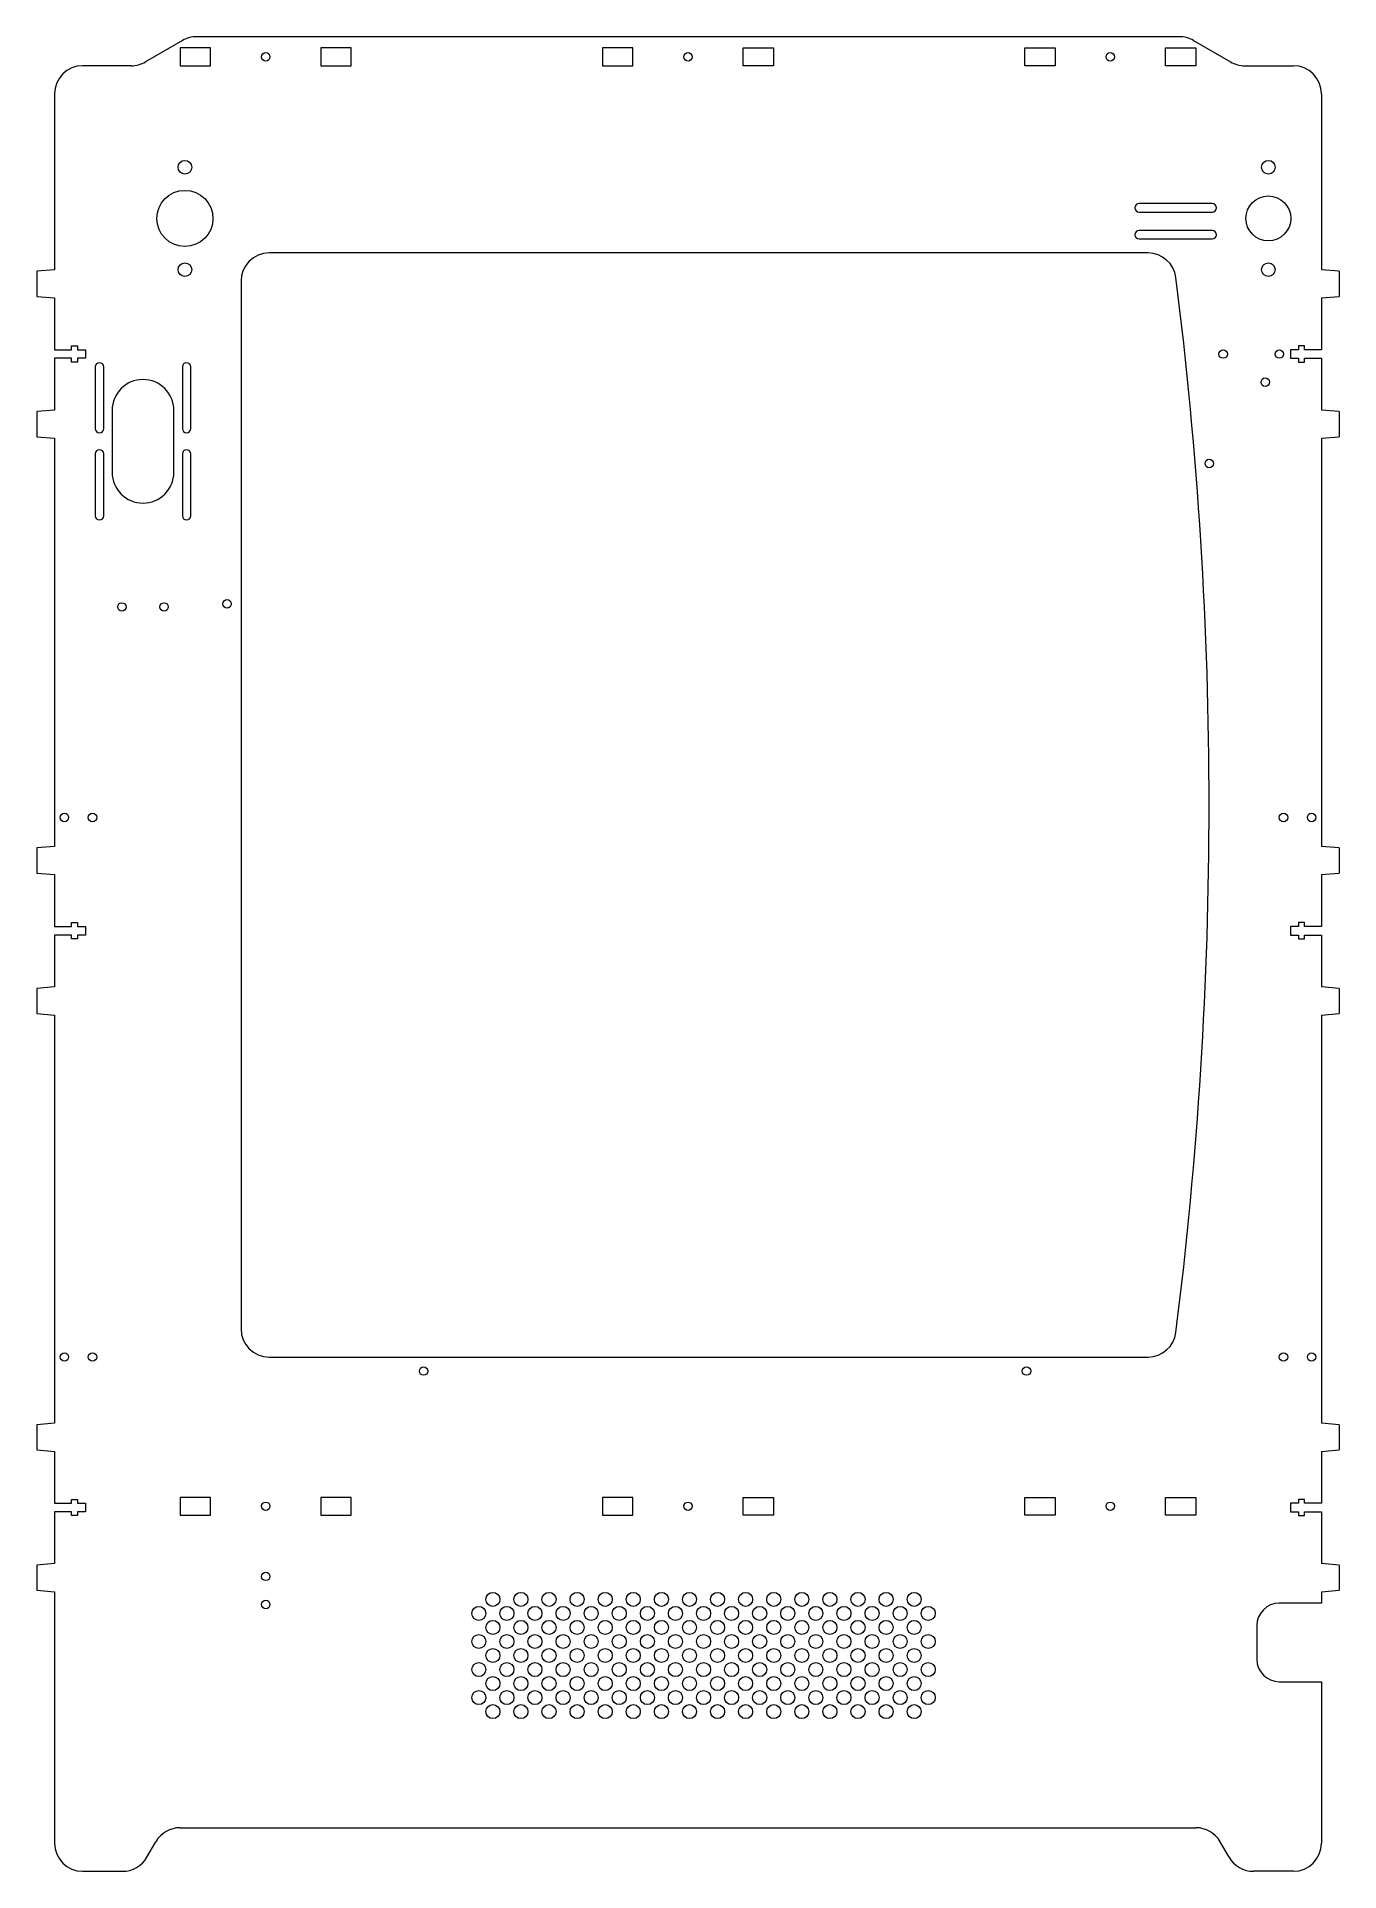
# Model space of a CAD drawing. Header units: millimetres. Extents: x -232 to 232, y 0 to 654.
import ezdxf

# ---------------------------------------------------------------- set-up
doc = ezdxf.new("R2010")
doc.units = ezdxf.units.MM

msp = doc.modelspace()

# ---------------------------------------------------------------- linework, layer by layer
at = {"color": 7, "linetype": 'Continuous', "lineweight": 15}
for p, q in [((174.92, 653.58), (-174.92, 653.58)), ((-179.92, 652.24), (-193.2, 644.56)), ((-180.75, 649.58), (-180.75, 643.23)), ((-169.95, 649.58), (-180.75, 649.58)), ((-169.95, 643.23), (-169.95, 649.58)), ((-119.95, 649.58), (-130.75, 649.58)), ((-130.75, 649.58), (-130.75, 643.23)), ((-119.95, 643.23), (-119.95, 649.58)), ((-19.6, 649.58), (-30.4, 649.58)), ((-30.4, 649.58), (-30.4, 643.23)), ((-19.6, 643.23), (-19.6, 649.58)), ((19.6, 643.23), (19.6, 649.58)), ((19.6, 649.58), (30.4, 649.58)), ((30.4, 649.58), (30.4, 643.23)), ((119.95, 643.23), (119.95, 649.58)), ((119.95, 649.58), (130.75, 649.58)), ((130.75, 649.58), (130.75, 643.23)), ((169.95, 643.23), (169.95, 649.58)), ((169.95, 649.58), (180.75, 649.58)), ((179.92, 652.24), (193.2, 644.56)), ((180.75, 649.58), (180.75, 643.23)), ((-198.2, 643.23), (-215.53, 643.23)), ((-180.75, 643.23), (-169.95, 643.23)), ((-130.75, 643.23), (-119.95, 643.23)), ((-30.4, 643.23), (-19.6, 643.23)), ((30.4, 643.23), (19.6, 643.23)), ((130.75, 643.23), (119.95, 643.23)), ((180.75, 643.23), (169.95, 643.23)), ((198.2, 643.23), (215.53, 643.23)), ((-225.53, 633.23), (-225.53, 570.5)), ((225.53, 633.23), (225.53, 570.5)), ((186.62, 594.12), (160.62, 594.12)), ((160.62, 591.12), (186.62, 591.12)), ((186.62, 584.52), (160.62, 584.52)), ((163.79, 576.52), (-149.12, 576.52)), ((160.62, 581.52), (186.62, 581.52)), ((-225.53, 570.5), (-231.88, 570)), ((-231.88, 570), (-231.88, 561)), ((231.88, 570), (225.53, 570.5)), ((231.88, 570), (231.88, 561)), ((-159.12, 566.52), (-159.12, 193.22)), ((-231.88, 561), (-225.53, 560.5)), ((-225.53, 560.5), (-225.53, 542)), ((225.53, 560.5), (231.88, 561)), ((225.53, 560.5), (225.53, 542)), ((-219.53, 542), (-219.53, 543.4)), ((-219.53, 543.4), (-217.32, 543.4)), ((-217.32, 543.4), (-217.32, 542)), ((217.32, 543.4), (217.32, 542)), ((219.53, 543.4), (217.32, 543.4)), ((219.53, 542), (219.53, 543.4)), ((-225.53, 542), (-219.53, 542)), ((-219.53, 539), (-225.53, 539)), ((-225.53, 539), (-225.53, 520.5)), ((-219.53, 537.6), (-219.53, 539)), ((-217.32, 537.6), (-219.53, 537.6)), ((-217.32, 542), (-214.53, 542)), ((-214.53, 539), (-217.32, 539)), ((-217.32, 539), (-217.32, 537.6)), ((-214.53, 542), (-214.53, 539)), ((214.53, 542), (214.53, 539)), ((217.32, 542), (214.53, 542)), ((214.53, 539), (217.32, 539)), ((217.32, 539), (217.32, 537.6)), ((217.32, 537.6), (219.53, 537.6)), ((225.53, 542), (219.53, 542)), ((219.53, 539), (225.53, 539)), ((219.53, 537.6), (219.53, 539)), ((225.53, 539), (225.53, 520.5)), ((-211.03, 535.93), (-211.03, 513.93)), ((-208.03, 513.93), (-208.03, 535.93)), ((-180.03, 535.93), (-180.03, 513.93)), ((-177.03, 513.93), (-177.03, 535.93)), ((-225.53, 520.5), (-231.88, 520)), ((-231.88, 520), (-231.88, 511)), ((-205.03, 520.43), (-205.03, 498.43)), ((-183.03, 498.43), (-183.03, 520.43)), ((231.88, 520), (225.53, 520.5)), ((231.88, 520), (231.88, 511)), ((-231.88, 511), (-225.53, 510.5)), ((-225.53, 510.5), (-225.53, 365.05)), ((225.53, 510.5), (231.88, 511)), ((225.53, 510.5), (225.53, 365.05)), ((-211.03, 504.93), (-211.03, 482.93)), ((-208.03, 482.93), (-208.03, 504.93)), ((-180.03, 504.93), (-180.03, 482.93)), ((-177.03, 482.93), (-177.03, 504.93)), ((-225.53, 365.05), (-231.88, 364.55)), ((-231.88, 364.55), (-231.88, 355.55)), ((231.88, 364.55), (225.53, 365.05)), ((231.88, 364.55), (231.88, 355.55)), ((-231.88, 355.55), (-225.53, 355.05)), ((-225.53, 355.05), (-225.53, 336.55)), ((225.53, 355.05), (231.88, 355.55)), ((225.53, 355.05), (225.53, 336.55)), ((-225.53, 336.55), (-219.53, 336.55)), ((-219.53, 333.55), (-225.53, 333.55)), ((-225.53, 333.55), (-225.53, 315.05)), ((-219.53, 336.55), (-219.53, 337.95)), ((-219.53, 337.95), (-217.32, 337.95)), ((-219.53, 332.15), (-219.53, 333.55)), ((-217.32, 337.95), (-217.32, 336.55)), ((-217.32, 336.55), (-214.53, 336.55)), ((-214.53, 333.55), (-217.32, 333.55)), ((-217.32, 333.55), (-217.32, 332.15)), ((-214.53, 336.55), (-214.53, 333.55)), ((214.53, 336.55), (214.53, 333.55)), ((217.32, 336.55), (214.53, 336.55)), ((214.53, 333.55), (217.32, 333.55)), ((217.32, 337.95), (217.32, 336.55)), ((219.53, 337.95), (217.32, 337.95)), ((217.32, 333.55), (217.32, 332.15)), ((219.53, 336.55), (219.53, 337.95)), ((225.53, 336.55), (219.53, 336.55)), ((219.53, 333.55), (225.53, 333.55)), ((219.53, 332.15), (219.53, 333.55)), ((225.53, 333.55), (225.53, 315.05)), ((-217.32, 332.15), (-219.53, 332.15)), ((217.32, 332.15), (219.53, 332.15)), ((-225.53, 315.05), (-231.88, 314.55)), ((-231.88, 314.55), (-231.88, 305.55)), ((231.88, 314.55), (225.53, 315.05)), ((231.88, 314.55), (231.88, 305.55)), ((-231.88, 305.55), (-225.53, 305.05)), ((-225.53, 305.05), (-225.53, 159.6)), ((225.53, 305.05), (231.88, 305.55)), ((225.53, 305.05), (225.53, 159.6)), ((-149.12, 183.22), (163.79, 183.22)), ((-225.53, 159.6), (-231.88, 159.1)), ((-231.88, 159.1), (-231.88, 150.1)), ((231.88, 159.1), (225.53, 159.6)), ((231.88, 159.1), (231.88, 150.1)), ((-231.88, 150.1), (-225.53, 149.6)), ((-225.53, 149.6), (-225.53, 131.1)), ((225.53, 149.6), (231.88, 150.1)), ((225.53, 149.6), (225.53, 131.1)), ((-225.53, 131.1), (-219.53, 131.1)), ((-219.53, 131.1), (-219.53, 132.5)), ((-219.53, 132.5), (-217.32, 132.5)), ((-217.32, 132.5), (-217.32, 131.1)), ((-217.32, 131.1), (-214.53, 131.1)), ((-214.53, 131.1), (-214.53, 128.1)), ((-169.95, 133.22), (-180.75, 133.22)), ((-180.75, 133.22), (-180.75, 126.88)), ((-169.95, 126.88), (-169.95, 133.22)), ((-119.95, 133.22), (-130.75, 133.22)), ((-130.75, 133.22), (-130.75, 126.88)), ((-119.95, 126.88), (-119.95, 133.22)), ((-19.6, 133.22), (-30.4, 133.22)), ((-30.4, 133.22), (-30.4, 126.88)), ((-19.6, 126.88), (-19.6, 133.22)), ((19.6, 126.88), (19.6, 133.22)), ((19.6, 133.22), (30.4, 133.22)), ((30.4, 133.22), (30.4, 126.88)), ((119.95, 126.88), (119.95, 133.22)), ((119.95, 133.22), (130.75, 133.22)), ((130.75, 133.22), (130.75, 126.88)), ((169.95, 126.88), (169.95, 133.22)), ((169.95, 133.22), (180.75, 133.22)), ((180.75, 133.22), (180.75, 126.88)), ((214.53, 131.1), (214.53, 128.1)), ((217.32, 131.1), (214.53, 131.1)), ((217.32, 132.5), (217.32, 131.1)), ((219.53, 132.5), (217.32, 132.5)), ((219.53, 131.1), (219.53, 132.5)), ((225.53, 131.1), (219.53, 131.1)), ((-219.53, 128.1), (-225.53, 128.1)), ((-225.53, 128.1), (-225.53, 109.6)), ((-219.53, 126.7), (-219.53, 128.1)), ((-217.32, 126.7), (-219.53, 126.7)), ((-214.53, 128.1), (-217.32, 128.1)), ((-217.32, 128.1), (-217.32, 126.7)), ((-180.75, 126.88), (-169.95, 126.88)), ((-130.75, 126.88), (-119.95, 126.88)), ((-30.4, 126.88), (-19.6, 126.88)), ((30.4, 126.88), (19.6, 126.88)), ((130.75, 126.88), (119.95, 126.88)), ((180.75, 126.88), (169.95, 126.88)), ((214.53, 128.1), (217.32, 128.1)), ((217.32, 128.1), (217.32, 126.7)), ((217.32, 126.7), (219.53, 126.7)), ((219.53, 128.1), (225.53, 128.1)), ((219.53, 126.7), (219.53, 128.1)), ((225.53, 128.1), (225.53, 109.6)), ((-225.53, 109.6), (-231.88, 109.1)), ((-231.88, 109.1), (-231.88, 100.1)), ((231.88, 109.1), (225.53, 109.6)), ((231.88, 109.1), (231.88, 100.1)), ((-231.88, 100.1), (-225.53, 99.6)), ((-225.53, 99.6), (-225.53, 10)), ((225.53, 99.6), (231.88, 100.1)), ((225.53, 99.6), (225.53, 95.53)), ((225.53, 95.53), (210.53, 95.53)), ((202.53, 87.53), (202.53, 75.53)), ((210.53, 67.53), (225.53, 67.53)), ((225.53, 67.53), (225.53, 10)), ((-180.79, 15.53), (180.79, 15.53)), ((-192.64, 5), (-189.45, 10.53)), ((192.64, 5), (189.45, 10.53)), ((-215.53, 0), (-201.3, 0)), ((215.53, 0), (201.3, 0))]:
    msp.add_line(p, q, dxfattribs=at)
for centre, radius in [((-150.35, 646.4), 1.5), ((0, 646.4), 1.5), ((150.35, 646.4), 1.5), ((-179.12, 607.08), 2.43), ((206.62, 607.08), 2.43), ((-179.12, 588.83), 10), ((206.62, 588.83), 8), ((-179.12, 570.58), 2.43), ((206.62, 570.58), 2.43), ((190.53, 540.5), 1.5), ((210.53, 540.5), 1.5), ((205.53, 530.5), 1.5), ((185.58, 501.52), 1.5), ((-201.53, 450.43), 1.5), ((-186.53, 450.43), 1.5), ((-164.12, 451.52), 1.5), ((-222.03, 375.43), 1.5), ((-212.03, 375.43), 1.5), ((212.03, 375.43), 1.5), ((222.03, 375.43), 1.5), ((-222.03, 183.22), 1.5), ((-212.03, 183.22), 1.5), ((212.03, 183.22), 1.5), ((222.03, 183.22), 1.5), ((-94.12, 178.22), 1.5), ((120.53, 178.22), 1.5), ((-150.35, 130.05), 1.5), ((0, 130.05), 1.5), ((150.35, 130.05), 1.5), ((-150.35, 105.05), 1.5), ((-69.47, 96.88), 2.5), ((-59.48, 96.88), 2.5), ((-49.48, 96.88), 2.5), ((-39.48, 96.88), 2.5), ((-29.48, 96.88), 2.5), ((-19.48, 96.88), 2.5), ((-9.47, 96.88), 2.5), ((0.53, 96.88), 2.5), ((10.53, 96.88), 2.5), ((20.52, 96.88), 2.5), ((30.52, 96.88), 2.5), ((40.52, 96.88), 2.5), ((50.52, 96.88), 2.5), ((60.52, 96.88), 2.5), ((70.53, 96.88), 2.5), ((80.53, 96.88), 2.5), ((-150.35, 95.05), 1.5), ((-74.47, 91.88), 2.5), ((-64.47, 91.88), 2.5), ((-54.48, 91.88), 2.5), ((-44.48, 91.88), 2.5), ((-34.48, 91.88), 2.5), ((-24.48, 91.88), 2.5), ((-14.47, 91.88), 2.5), ((-4.47, 91.88), 2.5), ((5.53, 91.88), 2.5), ((15.53, 91.88), 2.5), ((25.52, 91.88), 2.5), ((35.52, 91.88), 2.5), ((45.52, 91.88), 2.5), ((55.52, 91.88), 2.5), ((65.53, 91.88), 2.5), ((75.53, 91.88), 2.5), ((85.53, 91.88), 2.5), ((-69.47, 86.88), 2.5), ((-59.48, 86.88), 2.5), ((-49.48, 86.88), 2.5), ((-39.48, 86.88), 2.5), ((-29.48, 86.88), 2.5), ((-19.48, 86.88), 2.5), ((-9.47, 86.88), 2.5), ((0.53, 86.88), 2.5), ((10.53, 86.88), 2.5), ((20.52, 86.88), 2.5), ((30.52, 86.88), 2.5), ((40.52, 86.88), 2.5), ((50.52, 86.88), 2.5), ((60.52, 86.88), 2.5), ((70.53, 86.88), 2.5), ((80.53, 86.88), 2.5), ((-74.47, 81.88), 2.5), ((-69.47, 76.88), 2.5), ((-64.47, 81.88), 2.5), ((-59.48, 76.88), 2.5), ((-54.48, 81.88), 2.5), ((-49.48, 76.88), 2.5), ((-44.48, 81.88), 2.5), ((-39.48, 76.88), 2.5), ((-34.48, 81.88), 2.5), ((-29.48, 76.88), 2.5), ((-24.48, 81.88), 2.5), ((-19.48, 76.88), 2.5), ((-14.47, 81.88), 2.5), ((-9.47, 76.88), 2.5), ((-4.47, 81.88), 2.5), ((0.53, 76.88), 2.5), ((5.53, 81.88), 2.5), ((10.53, 76.88), 2.5), ((15.53, 81.88), 2.5), ((20.52, 76.88), 2.5), ((25.52, 81.88), 2.5), ((30.52, 76.88), 2.5), ((35.52, 81.88), 2.5), ((40.52, 76.88), 2.5), ((45.52, 81.88), 2.5), ((50.52, 76.88), 2.5), ((55.52, 81.88), 2.5), ((60.52, 76.88), 2.5), ((65.53, 81.88), 2.5), ((70.53, 76.88), 2.5), ((75.53, 81.88), 2.5), ((80.53, 76.88), 2.5), ((85.53, 81.88), 2.5), ((-74.47, 71.88), 2.5), ((-64.47, 71.88), 2.5), ((-54.48, 71.88), 2.5), ((-44.48, 71.88), 2.5), ((-34.48, 71.88), 2.5), ((-24.48, 71.88), 2.5), ((-14.47, 71.88), 2.5), ((-4.47, 71.88), 2.5), ((5.53, 71.88), 2.5), ((15.53, 71.88), 2.5), ((25.52, 71.88), 2.5), ((35.52, 71.88), 2.5), ((45.52, 71.88), 2.5), ((55.52, 71.88), 2.5), ((65.53, 71.88), 2.5), ((75.53, 71.88), 2.5), ((85.53, 71.88), 2.5), ((-69.47, 66.88), 2.5), ((-59.48, 66.88), 2.5), ((-49.48, 66.88), 2.5), ((-39.48, 66.88), 2.5), ((-29.48, 66.88), 2.5), ((-19.48, 66.88), 2.5), ((-9.47, 66.88), 2.5), ((0.53, 66.88), 2.5), ((10.53, 66.88), 2.5), ((20.52, 66.88), 2.5), ((30.52, 66.88), 2.5), ((40.52, 66.88), 2.5), ((50.52, 66.88), 2.5), ((60.52, 66.88), 2.5), ((70.53, 66.88), 2.5), ((80.53, 66.88), 2.5), ((-74.47, 61.88), 2.5), ((-69.47, 56.88), 2.5), ((-64.47, 61.88), 2.5), ((-59.48, 56.88), 2.5), ((-54.48, 61.88), 2.5), ((-49.48, 56.88), 2.5), ((-44.48, 61.88), 2.5), ((-39.48, 56.88), 2.5), ((-34.48, 61.88), 2.5), ((-29.48, 56.88), 2.5), ((-24.48, 61.88), 2.5), ((-19.48, 56.88), 2.5), ((-14.47, 61.88), 2.5), ((-9.47, 56.88), 2.5), ((-4.47, 61.88), 2.5), ((0.53, 56.88), 2.5), ((5.53, 61.88), 2.5), ((10.53, 56.88), 2.5), ((15.53, 61.88), 2.5), ((20.52, 56.88), 2.5), ((25.52, 61.88), 2.5), ((30.52, 56.88), 2.5), ((35.52, 61.88), 2.5), ((40.52, 56.88), 2.5), ((45.52, 61.88), 2.5), ((50.52, 56.88), 2.5), ((55.52, 61.88), 2.5), ((60.52, 56.88), 2.5), ((65.53, 61.88), 2.5), ((70.53, 56.88), 2.5), ((75.53, 61.88), 2.5), ((80.53, 56.88), 2.5), ((85.53, 61.88), 2.5)]:
    msp.add_circle(centre, radius, dxfattribs=at)
for centre, radius, start, end in [((-174.92, 643.58), 10, 90, 120), ((174.92, 643.58), 10, 60, 90), ((-215.53, 633.23), 10, 90, 180), ((-198.2, 653.23), 10, 270, 300), ((198.2, 653.23), 10, 240, 270), ((215.53, 633.23), 10, 0, 90), ((160.62, 592.62), 1.5, 90, 270), ((186.62, 592.62), 1.5, 270, 90), ((160.62, 583.02), 1.5, 90, 270), ((186.62, 583.02), 1.5, 270, 90), ((-149.12, 566.52), 10, 90, 180), ((163.79, 566.52), 10, 7.19626, 90), ((-1314.47, 379.88), 1500, 352.80374, 7.19626), ((-209.53, 535.93), 1.5, 0, 180), ((-178.53, 535.93), 1.5, 0, 180), ((-194.03, 520.43), 11, 0, 180), ((-209.53, 513.93), 1.5, 180, 0), ((-178.53, 513.93), 1.5, 180, 0), ((-209.53, 504.93), 1.5, 0, 180), ((-178.53, 504.93), 1.5, 360, 180), ((-194.03, 498.43), 11, 180, 0), ((-209.53, 482.93), 1.5, 180, 0), ((-178.53, 482.93), 1.5, 180, 0), ((-149.12, 193.22), 10, 180, 270), ((163.79, 193.22), 10, 270, 352.80374), ((210.53, 87.53), 8, 90, 180), ((210.53, 75.53), 8, 180, 270), ((-180.79, 5.53), 10, 90, 150), ((180.79, 5.53), 10, 30, 90), ((-215.53, 10), 10, 180, 270), ((215.53, 10), 10, 270, 0), ((-201.3, 10), 10, 270, 330), ((201.3, 10), 10, 210, 270)]:
    msp.add_arc(centre, radius, start, end, dxfattribs=at)

doc.saveas('drawing.dxf')
